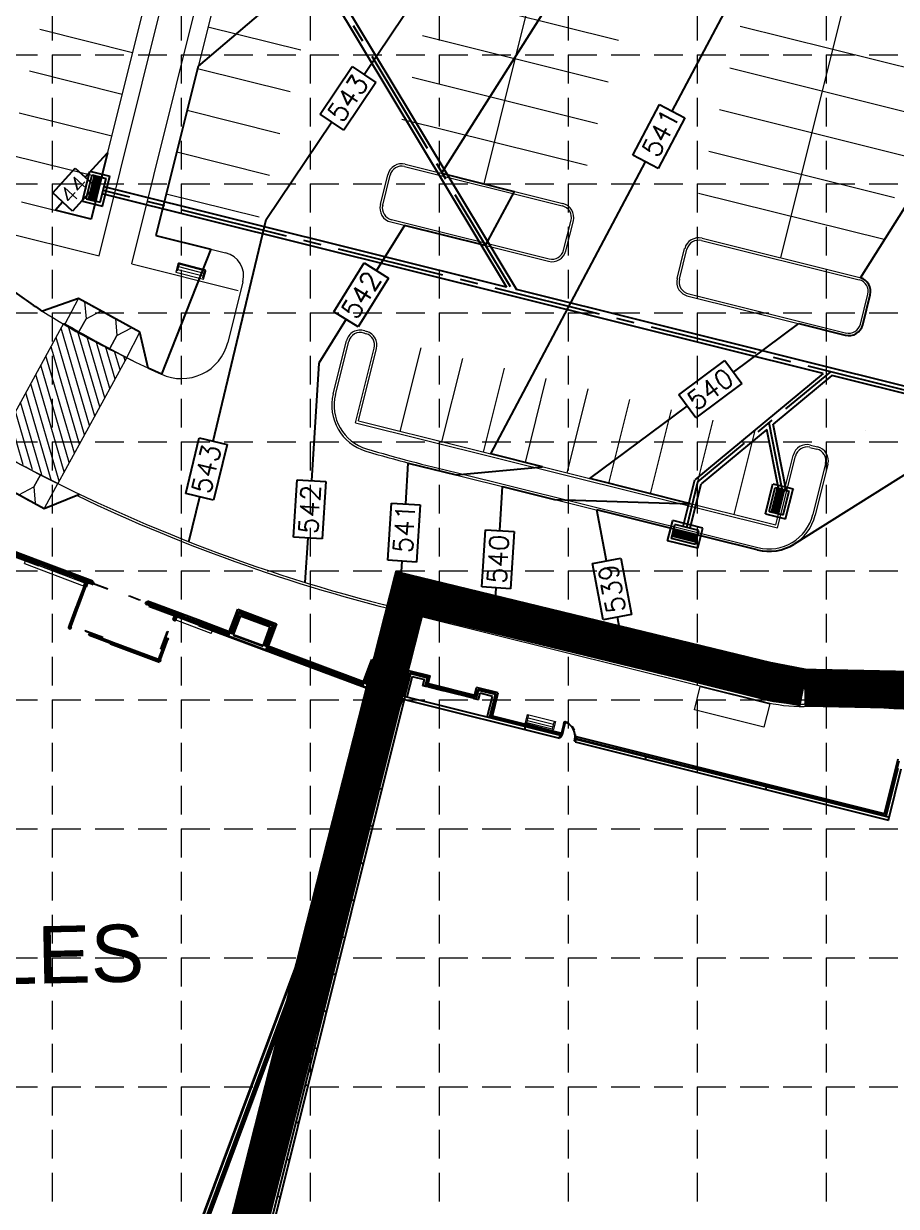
# Model space of a CAD drawing. Header units: feet. Extents: x 2597001 to 2598732, y 7017887 to 7019952.
# Drawn here: x 2597509.4 to 2597692, y 7018565.6 to 7018813.1 of the extents above; entities that cross this region are included whole.
import ezdxf
from ezdxf.enums import TextEntityAlignment as Align

# ---------------------------------------------------------------- set-up
doc = ezdxf.new("R2010")
doc.units = ezdxf.units.FT
doc.header["$LTSCALE"] = 30
doc.header["$MEASUREMENT"] = 0
for name, pattern in [('18358A-BASE-GRAD$0$CENTER2', [1.125, 0.75, -0.125, 0.125, -0.125]), ('18358A-BASE-SITE$0$DOT', [0.0624, 0.0312, -0.0312]), ('HIDDEN', [0.375, 0.25, -0.125])]:
    doc.linetypes.add(name, pattern=pattern)
for name, color, linetype in [('18358A-BASE-GRAD$0$D-INLET', 3, 'CONTINUOUS'), ('18358A-BASE-SITE$0$JCP-A-DOOR', 1, 'CONTINUOUS'), ('18358A-BASE-SITE$0$JCP-A-GLAZ', 1, 'CONTINUOUS'), ('18358A-BASE-SITE$0$JCP-A-ROOF-ENTR', 1, '18358A-BASE-SITE$0$DOT'), ('18358A-BASE-SITE$0$JCP-A-WALL-FAC1', 1, 'CONTINUOUS'), ('18358A-BASE-SITE$0$JCP-A-WALL-FAC3', 1, 'CONTINUOUS'), ('18358A-BASE-SITE$0$STAPLES_ARDT', 1, 'CONTINUOUS'), ('GRID', 254, 'HIDDEN'), ('LIMITS OF DISTURBANCE', 1, 'HIDDEN'), ('PC', 35, 'CONTINUOUS'), ('STORM', 5, 'CONTINUOUS')]:
    doc.layers.add(name, color=color, linetype=linetype)
for name, color, linetype, lineweight in [('18358A-BASE-SITE$0$18358A-BASE-SITE$0$A-Sidewalk', 1, 'CONTINUOUS', 20), ('18358A-BASE-SITE$0$A-Sidewalk', 241, 'CONTINUOUS', 20), ('18358A-BASE-SITE$0$BENCH', 210, 'CONTINUOUS', 18), ('18358A-BASE-SITE$0$Curb', 1, 'CONTINUOUS', 9), ('18358A-BASE-SITE$0$PARK-STRIP', 5, 'CONTINUOUS', 0), ('18358A-BASE-SITE$0$STAPLES_A-DOOR', 1, 'CONTINUOUS', 20), ('18358A-BASE-SITE$0$STAPLES_A-DOOR-EXTERIOR', 1, 'CONTINUOUS', 20), ('18358A-BASE-SITE$0$STAPLES_A-GLAZ', 1, 'CONTINUOUS', 25), ('18358A-BASE-SITE$0$STAPLES_A-GLAZ-SILL', 1, 'CONTINUOUS', 5), ('18358A-BASE-SITE$0$STAPLES_A-WALL', 1, 'CONTINUOUS', 35), ('18358A-BASE-SITE$0$STAPLES_A-WALL-PRHT', 1, 'CONTINUOUS', 25), ('18358A-BASE-SITE$0$STAPLES_A-WALL-SHELL-EXT', 1, 'CONTINUOUS', 60), ('18358A-BASE-SITE$0$STAPLES_A-WALL-SHELL-INT', 1, 'CONTINUOUS', 35), ('BLD-LABEL', 1, 'CONTINUOUS', 5)]:
    doc.layers.add(name, color=color, linetype=linetype, lineweight=lineweight)
doc.styles.add('L100', font='simplex.shx', dxfattribs={"height": 2})
doc.styles.add('L3.5-M', font='simplex.shx', dxfattribs={"height": 3.5})
doc.styles.add('Schedule-Header', font='ARIAL.TTF')

msp = doc.modelspace()

# ---------------------------------------------------------------- hatches: boundary and pattern name
at = {"layer": '18358A-BASE-SITE$0$PARK-STRIP'}
h = msp.add_hatch(dxfattribs=at)
h.set_pattern_fill('ANSI31', scale=12.5, angle=-6.0517, style=0)
h.set_pattern_definition([(106.28, (2597521.0775, 7018725.1536), (-1.49985, -0.43802), [])])
edge = h.paths.add_edge_path()
edge.add_arc((2597677.28, 7019025.84), 348.22, 240.0461, 242.5143, ccw=False)
edge.add_line((2597503.41, 7018724.13), (2597517.83, 7018750.45))
edge.add_arc((2597677.28, 7019025.84), 318.22, 239.9297, 242.6307)
edge.add_line((2597530.99, 7018743.24), (2597516.57, 7018716.92))

# ---------------------------------------------------------------- linework, layer by layer
at = {"layer": '18358A-BASE-GRAD$0$D-INLET', "color": 5}
for p, q in [((2597521.69, 7018775.98), (2597523.26, 7018782.28)), ((2597521.69, 7018775.98), (2597523.26, 7018782.28)), ((2597523.26, 7018782.28), (2597527.46, 7018781.23)), ((2597523.26, 7018782.28), (2597527.46, 7018781.23)), ((2597522.5, 7018776.46), (2597523.75, 7018781.47)), ((2597522.5, 7018776.46), (2597523.75, 7018781.47)), ((2597522.98, 7018776.34), (2597524.23, 7018781.35)), ((2597522.98, 7018776.34), (2597524.23, 7018781.35)), ((2597523.66, 7018778.96), (2597524.25, 7018781.33)), ((2597523.66, 7018778.96), (2597524.25, 7018781.33)), ((2597523.71, 7018779.2), (2597525.13, 7018778.85)), ((2597523.71, 7018779.2), (2597525.13, 7018778.85)), ((2597523.75, 7018781.47), (2597526.66, 7018780.75)), ((2597523.75, 7018781.47), (2597526.66, 7018780.75)), ((2597523.77, 7018779.43), (2597525.19, 7018779.08)), ((2597523.77, 7018779.43), (2597525.19, 7018779.08)), ((2597523.83, 7018779.67), (2597525.25, 7018779.32)), ((2597523.83, 7018779.67), (2597525.25, 7018779.32)), ((2597523.89, 7018779.91), (2597525.31, 7018779.56)), ((2597523.89, 7018779.91), (2597525.31, 7018779.56)), ((2597523.95, 7018780.14), (2597525.37, 7018779.79)), ((2597523.95, 7018780.14), (2597525.37, 7018779.79)), ((2597524.01, 7018780.38), (2597525.42, 7018780.03)), ((2597524.01, 7018780.38), (2597525.42, 7018780.03)), ((2597524.07, 7018780.62), (2597525.48, 7018780.27)), ((2597524.07, 7018780.62), (2597525.48, 7018780.27)), ((2597524.13, 7018780.86), (2597525.54, 7018780.5)), ((2597524.13, 7018780.86), (2597525.54, 7018780.5)), ((2597524.19, 7018781.09), (2597525.6, 7018780.74)), ((2597524.19, 7018781.09), (2597525.6, 7018780.74)), ((2597524.25, 7018781.33), (2597525.66, 7018780.98)), ((2597524.25, 7018781.33), (2597525.66, 7018780.98)), ((2597524.44, 7018775.98), (2597525.69, 7018780.99)), ((2597524.44, 7018775.98), (2597525.69, 7018780.99)), ((2597525.07, 7018778.61), (2597525.66, 7018780.98)), ((2597525.07, 7018778.61), (2597525.66, 7018780.98)), ((2597525.41, 7018775.74), (2597526.66, 7018780.75)), ((2597525.41, 7018775.74), (2597526.66, 7018780.75)), ((2597525.89, 7018774.93), (2597527.46, 7018781.23)), ((2597525.89, 7018774.93), (2597527.46, 7018781.23)), ((2597523.01, 7018776.36), (2597523.6, 7018778.72)), ((2597523.01, 7018776.36), (2597523.6, 7018778.72)), ((2597523.06, 7018776.59), (2597524.48, 7018776.24)), ((2597523.06, 7018776.59), (2597524.48, 7018776.24)), ((2597523.12, 7018776.83), (2597524.54, 7018776.47)), ((2597523.12, 7018776.83), (2597524.54, 7018776.47)), ((2597523.18, 7018777.06), (2597524.6, 7018776.71)), ((2597523.18, 7018777.06), (2597524.6, 7018776.71)), ((2597523.24, 7018777.3), (2597524.66, 7018776.95)), ((2597523.24, 7018777.3), (2597524.66, 7018776.95)), ((2597523.3, 7018777.54), (2597524.72, 7018777.18)), ((2597523.3, 7018777.54), (2597524.72, 7018777.18)), ((2597523.36, 7018777.77), (2597524.77, 7018777.42)), ((2597523.36, 7018777.77), (2597524.77, 7018777.42)), ((2597523.42, 7018778.01), (2597524.83, 7018777.66)), ((2597523.42, 7018778.01), (2597524.83, 7018777.66)), ((2597523.48, 7018778.25), (2597524.89, 7018777.89)), ((2597523.48, 7018778.25), (2597524.89, 7018777.89)), ((2597523.54, 7018778.48), (2597524.95, 7018778.13)), ((2597523.54, 7018778.48), (2597524.95, 7018778.13)), ((2597523.58, 7018778.75), (2597525.04, 7018778.38)), ((2597523.58, 7018778.75), (2597525.04, 7018778.38)), ((2597523.6, 7018778.72), (2597525.01, 7018778.37)), ((2597523.6, 7018778.72), (2597525.01, 7018778.37)), ((2597523.63, 7018778.95), (2597525.09, 7018778.59)), ((2597523.63, 7018778.95), (2597525.09, 7018778.59)), ((2597523.66, 7018778.96), (2597525.07, 7018778.61)), ((2597523.66, 7018778.96), (2597525.07, 7018778.61)), ((2597524.42, 7018776), (2597525.01, 7018778.37)), ((2597524.42, 7018776), (2597525.01, 7018778.37)), ((2597521.69, 7018775.98), (2597525.89, 7018774.93)), ((2597521.69, 7018775.98), (2597525.89, 7018774.93)), ((2597522.5, 7018776.46), (2597525.41, 7018775.74)), ((2597522.5, 7018776.46), (2597525.41, 7018775.74)), ((2597523.01, 7018776.36), (2597524.42, 7018776)), ((2597523.01, 7018776.36), (2597524.42, 7018776)), ((2597664.6, 7018710.54), (2597666.17, 7018716.85)), ((2597664.6, 7018710.54), (2597666.17, 7018716.85)), ((2597665.41, 7018711.03), (2597666.66, 7018716.04)), ((2597665.41, 7018711.03), (2597666.66, 7018716.04)), ((2597665.89, 7018710.9), (2597667.14, 7018715.92)), ((2597665.89, 7018710.9), (2597667.14, 7018715.92)), ((2597666.17, 7018716.85), (2597670.38, 7018715.8)), ((2597666.17, 7018716.85), (2597670.38, 7018715.8)), ((2597666.57, 7018713.53), (2597667.16, 7018715.89)), ((2597666.57, 7018713.53), (2597667.16, 7018715.89)), ((2597666.66, 7018716.04), (2597669.57, 7018715.31)), ((2597666.66, 7018716.04), (2597669.57, 7018715.31)), ((2597666.86, 7018714.71), (2597668.28, 7018714.36)), ((2597666.86, 7018714.71), (2597668.28, 7018714.36)), ((2597666.92, 7018714.95), (2597668.34, 7018714.59)), ((2597666.92, 7018714.95), (2597668.34, 7018714.59)), ((2597666.98, 7018715.18), (2597668.4, 7018714.83)), ((2597666.98, 7018715.18), (2597668.4, 7018714.83)), ((2597667.04, 7018715.42), (2597668.46, 7018715.07)), ((2597667.04, 7018715.42), (2597668.46, 7018715.07)), ((2597667.1, 7018715.66), (2597668.52, 7018715.3)), ((2597667.1, 7018715.66), (2597668.52, 7018715.3)), ((2597667.16, 7018715.89), (2597668.57, 7018715.54)), ((2597667.16, 7018715.89), (2597668.57, 7018715.54)), ((2597667.35, 7018710.54), (2597668.6, 7018715.55)), ((2597667.35, 7018710.54), (2597668.6, 7018715.55)), ((2597667.98, 7018713.17), (2597668.57, 7018715.54)), ((2597667.98, 7018713.17), (2597668.57, 7018715.54)), ((2597668.32, 7018710.3), (2597669.57, 7018715.31)), ((2597668.32, 7018710.3), (2597669.57, 7018715.31)), ((2597668.81, 7018709.49), (2597670.38, 7018715.8)), ((2597668.81, 7018709.49), (2597670.38, 7018715.8)), ((2597665.92, 7018710.92), (2597666.51, 7018713.28)), ((2597665.92, 7018710.92), (2597666.51, 7018713.28)), ((2597666.27, 7018712.34), (2597667.69, 7018711.98)), ((2597666.27, 7018712.34), (2597667.69, 7018711.98)), ((2597666.33, 7018712.57), (2597667.75, 7018712.22)), ((2597666.33, 7018712.57), (2597667.75, 7018712.22)), ((2597666.39, 7018712.81), (2597667.81, 7018712.46)), ((2597666.39, 7018712.81), (2597667.81, 7018712.46)), ((2597666.45, 7018713.05), (2597667.86, 7018712.69)), ((2597666.45, 7018713.05), (2597667.86, 7018712.69)), ((2597666.49, 7018713.31), (2597667.95, 7018712.95)), ((2597666.49, 7018713.31), (2597667.95, 7018712.95)), ((2597666.51, 7018713.28), (2597667.92, 7018712.93)), ((2597666.51, 7018713.28), (2597667.92, 7018712.93)), ((2597666.54, 7018713.51), (2597668, 7018713.15)), ((2597666.54, 7018713.51), (2597668, 7018713.15)), ((2597666.57, 7018713.53), (2597667.98, 7018713.17)), ((2597666.57, 7018713.53), (2597667.98, 7018713.17)), ((2597666.63, 7018713.76), (2597668.04, 7018713.41)), ((2597666.63, 7018713.76), (2597668.04, 7018713.41)), ((2597666.69, 7018714), (2597668.1, 7018713.65)), ((2597666.69, 7018714), (2597668.1, 7018713.65)), ((2597666.75, 7018714.23), (2597668.16, 7018713.88)), ((2597666.75, 7018714.23), (2597668.16, 7018713.88)), ((2597666.8, 7018714.47), (2597668.22, 7018714.12)), ((2597666.8, 7018714.47), (2597668.22, 7018714.12)), ((2597667.33, 7018710.57), (2597667.92, 7018712.93)), ((2597667.33, 7018710.57), (2597667.92, 7018712.93)), ((2597664.6, 7018710.54), (2597668.81, 7018709.49)), ((2597664.6, 7018710.54), (2597668.81, 7018709.49)), ((2597665.41, 7018711.03), (2597668.32, 7018710.3)), ((2597665.41, 7018711.03), (2597668.32, 7018710.3)), ((2597665.92, 7018710.92), (2597667.33, 7018710.57)), ((2597665.92, 7018710.92), (2597667.33, 7018710.57)), ((2597665.98, 7018711.15), (2597667.39, 7018710.8)), ((2597665.98, 7018711.15), (2597667.39, 7018710.8)), ((2597666.04, 7018711.39), (2597667.45, 7018711.04)), ((2597666.04, 7018711.39), (2597667.45, 7018711.04)), ((2597666.1, 7018711.63), (2597667.51, 7018711.27)), ((2597666.1, 7018711.63), (2597667.51, 7018711.27)), ((2597666.15, 7018711.86), (2597667.57, 7018711.51)), ((2597666.15, 7018711.86), (2597667.57, 7018711.51)), ((2597666.21, 7018712.1), (2597667.63, 7018711.75)), ((2597666.21, 7018712.1), (2597667.63, 7018711.75)), ((2597644.13, 7018704.91), (2597645.19, 7018709.11)), ((2597644.13, 7018704.91), (2597645.19, 7018709.11)), ((2597644.94, 7018705.39), (2597645.67, 7018708.3)), ((2597644.94, 7018705.39), (2597645.67, 7018708.3)), ((2597645.09, 7018705.9), (2597645.44, 7018707.31)), ((2597645.09, 7018705.9), (2597645.44, 7018707.31)), ((2597651.49, 7018707.53), (2597645.19, 7018709.11)), ((2597651.49, 7018707.53), (2597645.19, 7018709.11)), ((2597650.44, 7018706.08), (2597645.43, 7018707.33)), ((2597650.44, 7018706.08), (2597645.43, 7018707.33)), ((2597647.81, 7018706.72), (2597645.44, 7018707.31)), ((2597647.81, 7018706.72), (2597645.44, 7018707.31)), ((2597650.68, 7018707.05), (2597645.67, 7018708.3)), ((2597650.68, 7018707.05), (2597645.67, 7018708.3)), ((2597650.44, 7018703.33), (2597651.49, 7018707.53)), ((2597650.44, 7018703.33), (2597651.49, 7018707.53)), ((2597650.44, 7018703.33), (2597644.13, 7018704.91)), ((2597650.44, 7018703.33), (2597644.13, 7018704.91)), ((2597649.95, 7018704.14), (2597644.94, 7018705.39)), ((2597649.95, 7018704.14), (2597644.94, 7018705.39)), ((2597650.07, 7018704.62), (2597645.06, 7018705.88)), ((2597650.07, 7018704.62), (2597645.06, 7018705.88)), ((2597647.45, 7018705.3), (2597645.09, 7018705.9)), ((2597647.45, 7018705.3), (2597645.09, 7018705.9)), ((2597645.32, 7018705.84), (2597645.68, 7018707.25)), ((2597645.32, 7018705.84), (2597645.68, 7018707.25)), ((2597645.56, 7018705.78), (2597645.92, 7018707.19)), ((2597645.56, 7018705.78), (2597645.92, 7018707.19)), ((2597645.8, 7018705.72), (2597646.15, 7018707.13)), ((2597645.8, 7018705.72), (2597646.15, 7018707.13)), ((2597646.03, 7018705.66), (2597646.39, 7018707.07)), ((2597646.03, 7018705.66), (2597646.39, 7018707.07)), ((2597646.27, 7018705.6), (2597646.63, 7018707.01)), ((2597646.27, 7018705.6), (2597646.63, 7018707.01)), ((2597646.51, 7018705.54), (2597646.86, 7018706.95)), ((2597646.51, 7018705.54), (2597646.86, 7018706.95)), ((2597646.74, 7018705.48), (2597647.1, 7018706.89)), ((2597646.74, 7018705.48), (2597647.1, 7018706.89)), ((2597646.98, 7018705.42), (2597647.34, 7018706.83)), ((2597646.98, 7018705.42), (2597647.34, 7018706.83)), ((2597647.22, 7018705.36), (2597647.57, 7018706.78)), ((2597647.22, 7018705.36), (2597647.57, 7018706.78)), ((2597647.45, 7018705.3), (2597647.81, 7018706.72)), ((2597647.45, 7018705.3), (2597647.81, 7018706.72)), ((2597647.47, 7018705.28), (2597647.83, 7018706.73)), ((2597647.47, 7018705.28), (2597647.83, 7018706.73)), ((2597647.67, 7018705.23), (2597648.03, 7018706.68)), ((2597647.67, 7018705.23), (2597648.03, 7018706.68)), ((2597647.69, 7018705.24), (2597648.05, 7018706.66)), ((2597647.69, 7018705.24), (2597648.05, 7018706.66)), ((2597650.06, 7018704.65), (2597647.69, 7018705.24)), ((2597650.06, 7018704.65), (2597647.69, 7018705.24)), ((2597647.93, 7018705.18), (2597648.29, 7018706.6)), ((2597647.93, 7018705.18), (2597648.29, 7018706.6)), ((2597650.41, 7018706.06), (2597648.05, 7018706.66)), ((2597650.41, 7018706.06), (2597648.05, 7018706.66)), ((2597648.17, 7018705.12), (2597648.52, 7018706.54)), ((2597648.17, 7018705.12), (2597648.52, 7018706.54)), ((2597648.4, 7018705.06), (2597648.76, 7018706.48)), ((2597648.4, 7018705.06), (2597648.76, 7018706.48)), ((2597648.64, 7018705), (2597649, 7018706.42)), ((2597648.64, 7018705), (2597649, 7018706.42)), ((2597648.88, 7018704.94), (2597649.23, 7018706.36)), ((2597648.88, 7018704.94), (2597649.23, 7018706.36)), ((2597649.11, 7018704.89), (2597649.47, 7018706.3)), ((2597649.11, 7018704.89), (2597649.47, 7018706.3)), ((2597649.35, 7018704.83), (2597649.71, 7018706.24)), ((2597649.35, 7018704.83), (2597649.71, 7018706.24)), ((2597649.59, 7018704.77), (2597649.94, 7018706.18)), ((2597649.59, 7018704.77), (2597649.94, 7018706.18)), ((2597649.82, 7018704.71), (2597650.18, 7018706.12)), ((2597649.82, 7018704.71), (2597650.18, 7018706.12)), ((2597649.95, 7018704.14), (2597650.68, 7018707.05)), ((2597649.95, 7018704.14), (2597650.68, 7018707.05)), ((2597650.06, 7018704.65), (2597650.41, 7018706.06)), ((2597650.06, 7018704.65), (2597650.41, 7018706.06))]:
    msp.add_line(p, q, dxfattribs=at)
at = {"layer": '18358A-BASE-SITE$0$18358A-BASE-SITE$0$A-Sidewalk', "color": 7}
for p, q in [((2597525.2, 7018764.56), (2597555.08, 7018884.4)), ((2597532, 7018762.86), (2597562.3, 7018884.4)), ((2597502.88, 7018770.12), (2597525.2, 7018764.56)), ((2597532, 7018762.86), (2597554.3, 7018757.3))]:
    msp.add_line(p, q, dxfattribs=at)
at = {"layer": '18358A-BASE-SITE$0$A-Sidewalk', "color": 7}
for p, q in [((2597518.08, 7018750.31), (2597520.84, 7018755.64)), ((2597530.99, 7018743.24), (2597533.74, 7018748.57)), ((2597516.57, 7018716.92), (2597513.68, 7018711.66)), ((2597513.68, 7018711.66), (2597521.02, 7018714.65)), ((2597649.74, 7018669.52), (2597650.95, 7018674.38)), ((2597650.95, 7018674.38), (2597665.5, 7018670.75)), ((2597588.42, 7018671.59), (2597588.42, 7018671.59)), ((2597665.5, 7018670.75), (2597664.29, 7018665.89)), ((2597664.29, 7018665.89), (2597649.74, 7018669.52))]:
    msp.add_line(p, q, dxfattribs=at)
at = {"layer": '18358A-BASE-SITE$0$A-Sidewalk', "color": 7, "flags": 128}
msp.add_lwpolyline([(2597535.43, 7018741.05), (2597533.74, 7018748.57, -0.011786), (2597520.84, 7018755.64), (2597513.37, 7018752.93)], format="xyb", dxfattribs=at)
for points in [[(2597522.11, 7018754.97), (2597522.45, 7018751.38), (2597521.03, 7018748.74), (2597522.45, 7018751.38), (2597525.61, 7018753.06)], [(2597528.59, 7018751.41), (2597528.92, 7018747.89), (2597527.45, 7018745.16), (2597528.92, 7018747.89), (2597531.95, 7018749.5)], [(2597508.39, 7018714.54), (2597511.54, 7018716.16), (2597512.94, 7018718.68), (2597511.54, 7018716.16), (2597511.81, 7018712.74)]]:
    msp.add_lwpolyline(points, dxfattribs=at)
at = {"layer": '18358A-BASE-SITE$0$A-Sidewalk', "color": 7}
msp.add_arc((2597677.28, 7019025.84), 354.22, 240.067, 242.4934, dxfattribs=at)
at = {"layer": '18358A-BASE-SITE$0$BENCH', "color": 7}
for p, q in [((2597541.93, 7018762.77), (2597541.55, 7018761.32)), ((2597541.8, 7018762.27), (2597547.12, 7018760.9)), ((2597547.25, 7018761.4), (2597541.93, 7018762.77)), ((2597541.55, 7018761.32), (2597541.31, 7018761.38)), ((2597541.65, 7018761.7), (2597546.98, 7018760.33)), ((2597546.88, 7018759.94), (2597547.25, 7018761.4)), ((2597546.88, 7018759.94), (2597547.12, 7018759.88)), ((2597614.65, 7018666.79), (2597615.02, 7018668.25)), ((2597615.02, 7018668.25), (2597614.77, 7018668.31)), ((2597614.92, 7018667.87), (2597620.26, 7018666.53)), ((2597619.99, 7018665.46), (2597614.65, 7018666.79)), ((2597614.78, 7018667.29), (2597620.11, 7018665.96)), ((2597620.35, 7018666.92), (2597619.99, 7018665.46)), ((2597620.35, 7018666.92), (2597620.59, 7018666.86))]:
    msp.add_line(p, q, dxfattribs=at)
msp.add_lwpolyline([(2597541.25, 7018761.14), (2597547.06, 7018759.64), (2597547.5, 7018761.33, 0.414214), (2597547.32, 7018761.64), (2597541.99, 7018763.01, 0.414214), (2597541.69, 7018762.83)], format="xyb", close=True, dxfattribs=at)
at = {"layer": '18358A-BASE-SITE$0$BENCH', "color": 7, "elevation": 0}
msp.add_lwpolyline([(2597614.83, 7018668.55), (2597620.66, 7018667.1), (2597620.23, 7018665.4, -0.414214), (2597619.93, 7018665.22), (2597614.59, 7018666.55, -0.414214), (2597614.41, 7018666.85)], format="xyb", close=True, dxfattribs=at)
at = {"layer": '18358A-BASE-SITE$0$Curb', "color": 7}
for p, q in [((2597523.49, 7018772.2), (2597551.47, 7018884.4)), ((2597565.9, 7018884.4), (2597537.08, 7018768.81)), ((2597589.11, 7018783.22), (2597622.1, 7018775)), ((2597589.23, 7018783.71), (2597622.22, 7018775.48)), ((2597584.03, 7018775.26), (2597585.6, 7018781.52)), ((2597584.52, 7018775.14), (2597586.08, 7018781.4)), ((2597508.94, 7018775.83), (2597523.49, 7018772.2)), ((2597586.34, 7018772.11), (2597619.33, 7018763.88)), ((2597622.36, 7018765.7), (2597623.92, 7018771.97)), ((2597622.85, 7018765.58), (2597624.41, 7018771.85)), ((2597586.22, 7018771.62), (2597619.21, 7018763.4)), ((2597537.08, 7018768.81), (2597551.63, 7018765.18)), ((2597651.21, 7018767.74), (2597684.2, 7018759.52)), ((2597651.33, 7018768.23), (2597684.32, 7018760)), ((2597646.13, 7018759.78), (2597647.69, 7018766.04)), ((2597646.62, 7018759.65), (2597648.18, 7018765.92)), ((2597555.27, 7018759.12), (2597552.1, 7018746.41)), ((2597648.42, 7018756.12), (2597681.31, 7018747.92)), ((2597648.54, 7018756.6), (2597681.53, 7018748.38)), ((2597684.46, 7018750.22), (2597686.02, 7018756.48)), ((2597684.94, 7018750.1), (2597686.51, 7018756.36)), ((2597513.37, 7018752.93), (2597513.96, 7018753.14)), ((2597516.63, 7018750.88), (2597532.1, 7018742.64)), ((2597574.16, 7018735.66), (2597576.92, 7018746.73)), ((2597574.64, 7018735.54), (2597577.4, 7018746.61)), ((2597578.83, 7018729.61), (2597582.73, 7018745.24)), ((2597579.44, 7018729.97), (2597583.22, 7018745.12)), ((2597535.29, 7018741.67), (2597535.43, 7018741.05)), ((2597578.83, 7018729.61), (2597667.13, 7018707.59)), ((2597579.44, 7018729.97), (2597666.76, 7018708.2)), ((2597674.03, 7018724.94), (2597675.49, 7018724.57)), ((2597666.76, 7018708.2), (2597670.39, 7018722.75)), ((2597667.13, 7018707.59), (2597670.88, 7018722.63)), ((2597673.91, 7018724.45), (2597675.37, 7018724.09)), ((2597677.19, 7018721.06), (2597674.53, 7018710.38)), ((2597677.67, 7018720.94), (2597675.01, 7018710.26)), ((2597599.5, 7018718.78), (2597662.89, 7018702.98)), ((2597599.62, 7018719.26), (2597663.01, 7018703.46)), ((2597592.61, 7018689.07), (2597664.09, 7018671.25)), ((2597592.73, 7018689.55), (2597664.21, 7018671.73))]:
    msp.add_line(p, q, dxfattribs=at)
for centre, radius, start, end in [((2597588.51, 7018780.8), 3, 76, 166), ((2597588.51, 7018780.8), 2.5, 76, 166), ((2597586.94, 7018774.53), 3, 166, 256), ((2597586.94, 7018774.53), 2.5, 166, 256), ((2597621.5, 7018772.57), 2.5, 346, 76), ((2597621.5, 7018772.57), 3, 346, 76), ((2597650.61, 7018765.31), 3, 76, 166), ((2597650.61, 7018765.31), 2.5, 76, 166), ((2597550.42, 7018760.33), 5, 346, 76), ((2597619.93, 7018766.31), 3, 256, 346), ((2597619.93, 7018766.31), 2.5, 256, 346), ((2597649.04, 7018759.05), 3, 166, 258.3603), ((2597649.04, 7018759.05), 2.5, 166, 258.3603), ((2597683.6, 7018757.09), 2.5, 346, 76), ((2597683.6, 7018757.09), 3, 346, 76), ((2597584.13, 7018861.99), 130, 232.8809, 242.3984), ((2597682.03, 7018750.83), 3, 256, 346), ((2597682.03, 7018750.83), 2.5, 256, 346), ((2597584.13, 7018861.99), 160, 226, 242.3984), ((2597579.83, 7018746), 3, 72.0677, 166), ((2597579.83, 7018746), 2.5, 72.0677, 166), ((2597671.34, 7019028.79), 294.72, 252.0677, 252.1643), ((2597671.34, 7019028.79), 294.22, 252.0677, 252.1643), ((2597580.31, 7018745.85), 2.5, 346, 72.1643), ((2597580.31, 7018745.85), 3, 346, 72.1643), ((2597671.34, 7019028.79), 318.22, 242.3984, 245.2707), ((2597542.4, 7018748.83), 10, 245.2707, 346), ((2597583.86, 7018733.24), 10, 166, 253.5115), ((2597583.86, 7018733.24), 9.5, 166, 253.5115), ((2597673.3, 7018722.03, 0), 3, 76, 166), ((2597671.34, 7019028.79), 318.22, 253.5115, 256.9528), ((2597671.34, 7019028.79), 317.72, 253.5115, 256.9528), ((2597673.3, 7018722.03, 0), 2.5, 76, 166), ((2597674.76, 7018721.66, 0), 2.5, 346, 76), ((2597674.76, 7018721.66, 0), 3, 346, 76), ((2597671.34, 7019028.79), 348.22, 242.3984, 256.9528), ((2597671.34, 7019028.79), 348.72, 244.3582, 256.9528), ((2597665.31, 7018712.68, 0), 10, 256.0032, 346), ((2597665.31, 7018712.68, 0), 9.5, 256.0032, 346), ((2597672.68, 7018705.69), 35.5, 256, 270.0798), ((2597672.68, 7018705.69), 35, 256, 270.0798), ((2597673.23, 7018309.03), 361.66, 61.9202, 90.0798), ((2597673.23, 7018309.03), 361.16, 84.8005, 90.0798)]:
    msp.add_arc(centre, radius, start, end, dxfattribs=at)
at = {"layer": '18358A-BASE-SITE$0$JCP-A-DOOR', "color": 7, "flags": 128}
for points in [[(2597621.68, 7018664.13), (2597621.6, 7018663.8), (2597621.76, 7018663.76), (2597622.56, 7018666.99), (2597622.7, 7018666.96), (2597621.98, 7018664.05), (2597621.68, 7018664.13), (2597621.6, 7018663.8)], [(2597624.91, 7018663.32), (2597624.83, 7018663), (2597624.67, 7018663.04), (2597624.75, 7018663.36), (2597624.91, 7018663.32)], [(2597624.91, 7018663.32), (2597624.83, 7018663), (2597624.67, 7018663.04), (2597624.75, 7018663.36), (2597624.91, 7018663.32)]]:
    msp.add_lwpolyline(points, dxfattribs=at)
at = {"layer": '18358A-BASE-SITE$0$JCP-A-DOOR', "color": 7}
msp.add_arc((2597621.53, 7018663.9), 3.26, 350.4652, 71.5353, dxfattribs=at)
at = {"layer": '18358A-BASE-SITE$0$JCP-A-GLAZ', "color": 7}
for p, q in [((2597594.03, 7018674.72), (2597593.94, 7018674.36)), ((2597594.08, 7018674.32), (2597593.94, 7018674.36)), ((2597594.17, 7018674.68), (2597594.03, 7018674.72)), ((2597594.17, 7018674.68), (2597594.08, 7018674.32)), ((2597594.08, 7018674.32), (2597597.11, 7018673.57)), ((2597594.13, 7018674.5), (2597597.16, 7018673.75)), ((2597594.17, 7018674.68), (2597597.2, 7018673.93)), ((2597597.2, 7018673.93), (2597597.11, 7018673.57)), ((2597597.11, 7018673.57), (2597597.25, 7018673.53)), ((2597597.2, 7018673.93), (2597597.34, 7018673.89)), ((2597597.34, 7018673.89), (2597597.25, 7018673.53)), ((2597597.25, 7018673.53), (2597600.28, 7018672.77)), ((2597597.3, 7018673.71), (2597600.33, 7018672.96)), ((2597597.34, 7018673.89), (2597600.37, 7018673.14)), ((2597600.37, 7018673.14), (2597600.28, 7018672.77)), ((2597600.42, 7018672.74), (2597600.28, 7018672.77)), ((2597600.51, 7018673.1), (2597600.37, 7018673.14)), ((2597600.51, 7018673.1), (2597600.42, 7018672.74)), ((2597603.45, 7018671.98), (2597600.42, 7018672.74)), ((2597603.5, 7018672.17), (2597600.47, 7018672.92)), ((2597603.54, 7018672.35), (2597600.51, 7018673.1)), ((2597603.54, 7018672.35), (2597603.45, 7018671.98)), ((2597603.45, 7018671.98), (2597603.59, 7018671.95)), ((2597603.54, 7018672.35), (2597603.68, 7018672.31)), ((2597603.59, 7018671.95), (2597603.68, 7018672.31))]:
    msp.add_line(p, q, dxfattribs=at)
at = {"layer": '18358A-BASE-SITE$0$JCP-A-ROOF-ENTR', "color": 7}
for p, q in [((2597621.71, 7018664.16), (2597621.62, 7018663.8)), ((2597621.62, 7018663.8), (2597621.76, 7018663.76)), ((2597621.71, 7018664.16), (2597621.85, 7018664.13)), ((2597621.85, 7018664.13), (2597621.76, 7018663.76)), ((2597624.76, 7018663.4), (2597624.67, 7018663.04)), ((2597624.67, 7018663.04), (2597624.81, 7018663)), ((2597624.76, 7018663.4), (2597624.9, 7018663.37)), ((2597624.9, 7018663.37), (2597624.81, 7018663))]:
    msp.add_line(p, q, dxfattribs=at)
at = {"layer": '18358A-BASE-SITE$0$JCP-A-ROOF-ENTR', "color": 7, "flags": 128}
msp.add_lwpolyline([(2597622.72, 7018667), (2597621.99, 7018664.09), (2597621.85, 7018664.13), (2597622.57, 7018667.03), (2597622.72, 7018667)], dxfattribs=at)
at = {"layer": '18358A-BASE-SITE$0$JCP-A-ROOF-ENTR', "color": 7}
msp.add_arc((2597621.86, 7018664.13), 2.99, 345.8865, 76.114, dxfattribs=at)
at = {"layer": '18358A-BASE-SITE$0$JCP-A-WALL-FAC1', "color": 7}
for p, q in [((2597590.17, 7018677.36), (2597588.92, 7018672.35)), ((2597590.32, 7018677.12), (2597589.11, 7018672.3)), ((2597590.68, 7018676.52), (2597589.6, 7018672.18)), ((2597590.17, 7018677.36), (2597594.11, 7018676.38)), ((2597590.32, 7018677.12), (2597593.87, 7018676.24)), ((2597590.68, 7018676.52), (2597593.27, 7018675.87)), ((2597592.94, 7018674.55), (2597593.27, 7018675.87)), ((2597593.42, 7018674.43), (2597593.87, 7018676.24)), ((2597593.7, 7018674.72), (2597594.11, 7018676.38)), ((2597593.91, 7018674.31), (2597592.94, 7018674.55)), ((2597593.7, 7018674.72), (2597593.99, 7018674.64)), ((2597593.99, 7018674.64), (2597593.91, 7018674.31)), ((2597603.98, 7018672.15), (2597604.39, 7018673.82)), ((2597604.09, 7018671.77), (2597604.54, 7018673.58)), ((2597608.33, 7018672.84), (2597604.39, 7018673.82)), ((2597608.09, 7018672.69), (2597604.54, 7018673.58)), ((2597604.57, 7018671.65), (2597604.9, 7018672.97)), ((2597607.48, 7018672.33), (2597604.9, 7018672.97)), ((2597606.89, 7018667.87), (2597608.09, 7018672.69)), ((2597607.12, 7018667.99), (2597608.33, 7018672.84)), ((2597603.68, 7018672.23), (2597603.6, 7018671.89)), ((2597603.6, 7018671.89), (2597604.57, 7018671.65)), ((2597603.98, 7018672.15), (2597603.68, 7018672.23)), ((2597606.4, 7018667.99), (2597607.48, 7018672.33)), ((2597607.12, 7018667.99), (2597621.71, 7018664.35)), ((2597624.98, 7018663.53), (2597689.74, 7018647.39)), ((2597689.74, 7018647.39), (2597692.6, 7018658.86))]:
    msp.add_line(p, q, dxfattribs=at)
at = {"layer": '18358A-BASE-SITE$0$JCP-A-WALL-FAC3', "color": 7}
for p, q in [((2597589.95, 7018677.73), (2597588.63, 7018672.42)), ((2597589.95, 7018677.73), (2597594.48, 7018676.6)), ((2597593.99, 7018674.64), (2597594.48, 7018676.6)), ((2597594.08, 7018674.99), (2597603.77, 7018672.57)), ((2597603.68, 7018672.23), (2597604.17, 7018674.19)), ((2597608.7, 7018673.06), (2597604.17, 7018674.19)), ((2597607.49, 7018668.21), (2597608.7, 7018673.06)), ((2597544.15, 7018494.01), (2597588.63, 7018672.42)), ((2597544.73, 7018493.87), (2597589.22, 7018672.27)), ((2597588.63, 7018672.42), (2597621.67, 7018664.18)), ((2597589.07, 7018671.69), (2597621.52, 7018663.59)), ((2597621.78, 7018664.65), (2597607.49, 7018668.21)), ((2597614.27, 7018665.4), (2597614.42, 7018665.99)), ((2597621.52, 7018663.59), (2597621.78, 7018664.65)), ((2597624.79, 7018662.78), (2597625.06, 7018663.83)), ((2597624.79, 7018662.78), (2597690.31, 7018646.45)), ((2597624.94, 7018663.37), (2597690.45, 7018647.03)), ((2597689.52, 7018647.76), (2597625.06, 7018663.83)), ((2597639.48, 7018659.12), (2597639.62, 7018659.71)), ((2597689.52, 7018647.76), (2597692.38, 7018659.23)), ((2597689.87, 7018647.18), (2597692.4, 7018657.33)), ((2597690.31, 7018646.45), (2597692.99, 7018657.19)), ((2597583.8, 7018653.03), (2597584.38, 7018652.89)), ((2597664.68, 7018652.83), (2597664.83, 7018653.42)), ((2597581.86, 7018645.28), (2597582.45, 7018645.13)), ((2597579.93, 7018637.52), (2597580.51, 7018637.38)), ((2597577.99, 7018629.77), (2597578.58, 7018629.62)), ((2597576.06, 7018622.01), (2597576.65, 7018621.87)), ((2597574.13, 7018614.26), (2597574.71, 7018614.11)), ((2597572.19, 7018606.5), (2597572.78, 7018606.36)), ((2597570.26, 7018598.75), (2597570.85, 7018598.6)), ((2597568.33, 7018590.99), (2597568.91, 7018590.85)), ((2597566.39, 7018583.24), (2597566.98, 7018583.09)), ((2597564.46, 7018575.48), (2597565.04, 7018575.34)), ((2597562.53, 7018567.73), (2597563.11, 7018567.58))]:
    msp.add_line(p, q, dxfattribs=at)
at = {"layer": '18358A-BASE-SITE$0$PARK-STRIP', "color": 7}
for p, q in [((2597605.73, 7018779.6), (2597631.86, 7018884.4)), ((2597667.83, 7018764.11), (2597697.82, 7018884.4)), ((2597595.03, 7018819.37), (2597633.84, 7018809.69)), ((2597512.8, 7018811.97), (2597532.2, 7018807.13)), ((2597547.96, 7018812.47), (2597567.37, 7018807.64)), ((2597659.31, 7018812.61), (2597698.12, 7018802.94)), ((2597592.85, 7018810.63), (2597631.67, 7018800.96)), ((2597657.13, 7018803.88), (2597695.94, 7018794.21)), ((2597510.62, 7018803.23), (2597530.03, 7018798.4)), ((2597545.79, 7018803.74), (2597565.19, 7018798.9)), ((2597590.67, 7018801.9), (2597629.49, 7018792.22)), ((2597508.44, 7018794.5), (2597527.85, 7018789.66)), ((2597543.61, 7018795.01), (2597563.01, 7018790.17)), ((2597654.95, 7018795.15), (2597693.76, 7018785.47)), ((2597588.5, 7018793.17), (2597627.31, 7018783.49)), ((2597506.26, 7018785.77), (2597525.67, 7018780.93)), ((2597541.43, 7018786.28), (2597560.84, 7018781.44)), ((2597652.77, 7018786.42), (2597691.59, 7018776.74)), ((2597539.25, 7018777.54), (2597558.66, 7018772.71)), ((2597650.6, 7018777.68), (2597689.41, 7018768.01)), ((2597588.17, 7018727.79), (2597592.54, 7018745.31)), ((2597596.9, 7018725.61), (2597601.25, 7018743.04)), ((2597605.64, 7018723.44), (2597610.02, 7018741.02)), ((2597614.37, 7018721.26), (2597618.75, 7018738.85)), ((2597623.1, 7018719.08), (2597627.49, 7018736.67)), ((2597631.83, 7018716.91), (2597636.22, 7018734.49)), ((2597640.57, 7018714.73), (2597644.95, 7018732.32)), ((2597649.3, 7018712.55), (2597653.68, 7018730.14)), ((2597658.03, 7018710.37), (2597662.42, 7018727.96))]:
    msp.add_line(p, q, dxfattribs=at)
at = {"layer": '18358A-BASE-SITE$0$PARK-STRIP', "color": 7, "flags": 128}
msp.add_lwpolyline([(2597516.54, 7018716.87, -0.01698), (2597503.29, 7018723.91), (2597517.83, 7018750.45, 0.011786), (2597530.99, 7018743.24)], format="xyb", close=True, dxfattribs=at)
at = {"layer": '18358A-BASE-SITE$0$STAPLES_A-DOOR', "color": 7}
for points in [[(2597525.96, 7018684.55), (2597526.01, 7018684.71), (2597522.28, 7018686.11), (2597522.22, 7018685.95)], [(2597538.05, 7018682.25), (2597539.45, 7018685.99), (2597539.6, 7018685.93), (2597538.21, 7018682.19)]]:
    msp.add_lwpolyline(points, close=True, dxfattribs=at)
at = {"layer": '18358A-BASE-SITE$0$STAPLES_A-DOOR-EXTERIOR', "color": 7}
for p, q in [((2597531.38, 7018693.27), (2597531.44, 7018693.42)), ((2597533.72, 7018692.39), (2597531.38, 7018693.27)), ((2597531.44, 7018693.42), (2597533.78, 7018692.55)), ((2597533.78, 7018692.55), (2597533.72, 7018692.39))]:
    msp.add_line(p, q, dxfattribs=at)
at = {"layer": '18358A-BASE-SITE$0$STAPLES_A-GLAZ', "color": 7}
for p, q in [((2597516.27, 7018698.62), (2597512.83, 7018699.91)), ((2597516.34, 7018698.8), (2597512.89, 7018700.08)), ((2597516.4, 7018698.97), (2597512.96, 7018700.26)), ((2597520.04, 7018697.21), (2597516.41, 7018698.57)), ((2597520.11, 7018697.39), (2597516.47, 7018698.75)), ((2597520.17, 7018697.57), (2597516.54, 7018698.92)), ((2597520.31, 7018697.51), (2597523.79, 7018696.22)), ((2597520.18, 7018697.16), (2597523.66, 7018695.86)), ((2597520.24, 7018697.34), (2597523.72, 7018696.04)), ((2597520.55, 7018691.28), (2597522.03, 7018695.25)), ((2597522.19, 7018695.19), (2597520.7, 7018691.22)), ((2597520.86, 7018691.16), (2597522.34, 7018695.13)), ((2597519, 7018687.15), (2597520.49, 7018691.12)), ((2597520.64, 7018691.06), (2597519.16, 7018687.09)), ((2597519.32, 7018687.03), (2597520.8, 7018691.01)), ((2597538.7, 7018690.25), (2597535.18, 7018691.56)), ((2597538.77, 7018690.42), (2597535.25, 7018691.74)), ((2597538.83, 7018690.6), (2597535.31, 7018691.91)), ((2597538.84, 7018690.2), (2597542.47, 7018688.84)), ((2597538.9, 7018690.37), (2597542.54, 7018689.01)), ((2597538.97, 7018690.55), (2597542.6, 7018689.19)), ((2597542.61, 7018688.79), (2597546.05, 7018687.5)), ((2597542.67, 7018688.96), (2597546.11, 7018687.68)), ((2597542.74, 7018689.14), (2597546.18, 7018687.85)), ((2597527.4, 7018683.48), (2597523.19, 7018685.05)), ((2597527.46, 7018683.64), (2597523.25, 7018685.21)), ((2597527.51, 7018683.8), (2597523.31, 7018685.37)), ((2597537.7, 7018680.17), (2597539.33, 7018684.53)), ((2597537.85, 7018680.11), (2597539.42, 7018684.32)), ((2597538.01, 7018680.05), (2597539.64, 7018684.42))]:
    msp.add_line(p, q, dxfattribs=at)
for points in [[(2597512.82, 7018700.31), (2597512.96, 7018700.26), (2597512.83, 7018699.91), (2597512.69, 7018699.96)], [(2597516.4, 7018698.97), (2597516.54, 7018698.92), (2597516.41, 7018698.57), (2597516.27, 7018698.62)], [(2597520.17, 7018697.57), (2597520.31, 7018697.51), (2597520.18, 7018697.16), (2597520.04, 7018697.21)], [(2597522.34, 7018695.13), (2597522.4, 7018695.29), (2597522.09, 7018695.41), (2597522.03, 7018695.25)], [(2597523.81, 7018695.81), (2597523.94, 7018696.16), (2597523.79, 7018696.22), (2597523.66, 7018695.86)], [(2597523.97, 7018695.75), (2597524.1, 7018696.1), (2597523.94, 7018696.16), (2597523.81, 7018695.81)], [(2597520.8, 7018691.01), (2597520.86, 7018691.16), (2597520.55, 7018691.28), (2597520.49, 7018691.12)], [(2597535.31, 7018691.91), (2597535.16, 7018691.97), (2597535.03, 7018691.62), (2597535.18, 7018691.56)], [(2597538.97, 7018690.55), (2597538.83, 7018690.6), (2597538.7, 7018690.25), (2597538.84, 7018690.2)], [(2597542.74, 7018689.14), (2597542.6, 7018689.19), (2597542.47, 7018688.84), (2597542.61, 7018688.79)], [(2597546.32, 7018687.8), (2597546.18, 7018687.85), (2597546.05, 7018687.5), (2597546.19, 7018687.45)], [(2597519.26, 7018686.88), (2597519.32, 7018687.03), (2597519, 7018687.15), (2597518.95, 7018686.99)], [(2597519.41, 7018686.82), (2597519.26, 7018686.88), (2597519.14, 7018686.57), (2597519.3, 7018686.51)], [(2597523.04, 7018685.11), (2597523.15, 7018685.42), (2597523.31, 7018685.37), (2597523.19, 7018685.05)], [(2597527.67, 7018683.74), (2597527.51, 7018683.8), (2597527.4, 7018683.48), (2597527.55, 7018683.43)], [(2597539.27, 7018684.38), (2597539.33, 7018684.53), (2597539.64, 7018684.42), (2597539.58, 7018684.26)], [(2597537.64, 7018680.01), (2597537.7, 7018680.17), (2597538.01, 7018680.05), (2597537.95, 7018679.9)]]:
    msp.add_lwpolyline(points, close=True, dxfattribs=at)
at = {"layer": '18358A-BASE-SITE$0$STAPLES_A-GLAZ-SILL', "color": 7}
for p, q in [((2597509.55, 7018700.11), (2597509.79, 7018700.73)), ((2597509.55, 7018700.11), (2597522.09, 7018695.43)), ((2597512.59, 7018699.69), (2597522.33, 7018696.05)), ((2597541.01, 7018689.03), (2597535.57, 7018691.06)), ((2597548.66, 7018685.51), (2597541.1, 7018688.33)), ((2597546.08, 7018687.18), (2597541.33, 7018688.95)), ((2597548.66, 7018685.51), (2597548.89, 7018686.13))]:
    msp.add_line(p, q, dxfattribs=at)
at = {"layer": '18358A-BASE-SITE$0$STAPLES_A-WALL', "color": 7}
for p, q in [((2597527.67, 7018683.74), (2597527.55, 7018683.43)), ((2597527.55, 7018683.43), (2597537.84, 7018679.59)), ((2597527.67, 7018683.74), (2597537.95, 7018679.9)), ((2597537.95, 7018679.9), (2597537.84, 7018679.59))]:
    msp.add_line(p, q, dxfattribs=at)
for points in [[(2597522.09, 7018695.41), (2597522.43, 7018696.32), (2597522.74, 7018696.21), (2597522.4, 7018695.29)], [(2597540.78, 7018688.43), (2597541.12, 7018689.34), (2597541.43, 7018689.23), (2597541.09, 7018688.31)], [(2597519.14, 7018686.57), (2597519.26, 7018686.88), (2597518.95, 7018686.99), (2597518.83, 7018686.68)]]:
    msp.add_lwpolyline(points, close=True, dxfattribs=at)
at = {"layer": '18358A-BASE-SITE$0$STAPLES_A-WALL-PRHT', "color": 7}
for p, q in [((2597506.63, 7018702.98), (2597512.94, 7018700.62)), ((2597512.82, 7018700.31), (2597512.94, 7018700.62)), ((2597512.94, 7018700.62), (2597523.9, 7018696.53)), ((2597523.79, 7018696.22), (2597523.9, 7018696.53)), ((2597535.2, 7018691.95), (2597535.31, 7018692.27)), ((2597546.43, 7018688.11), (2597535.31, 7018692.27)), ((2597552.43, 7018685.87), (2597554.18, 7018690.55)), ((2597554.18, 7018690.55), (2597562.28, 7018687.52)), ((2597546.32, 7018687.8), (2597546.43, 7018688.11)), ((2597552.43, 7018685.87), (2597546.43, 7018688.11)), ((2597562.28, 7018687.52), (2597560.53, 7018682.85)), ((2597580.47, 7018675.4), (2597560.53, 7018682.85)), ((2597580.47, 7018675.4), (2597582.22, 7018680.08)), ((2597582.22, 7018680.08), (2597589.69, 7018677.29)), ((2597589.58, 7018676.97), (2597589.69, 7018677.29))]:
    msp.add_line(p, q, dxfattribs=at)
at = {"layer": '18358A-BASE-SITE$0$STAPLES_A-WALL-SHELL-EXT', "color": 7}
for p, q in [((2597506.2, 7018702.78), (2597512.82, 7018700.31)), ((2597552.63, 7018685.45), (2597554.37, 7018690.12)), ((2597554.37, 7018690.12), (2597561.85, 7018687.33)), ((2597552.63, 7018685.45), (2597546.32, 7018687.8)), ((2597561.85, 7018687.33), (2597560.1, 7018682.65)), ((2597560.1, 7018682.65), (2597580.67, 7018674.98)), ((2597580.67, 7018674.98), (2597582.41, 7018679.65)), ((2597582.41, 7018679.65), (2597589.58, 7018676.97)), ((2597589.58, 7018676.97), (2597587.83, 7018672.3)), ((2597588.46, 7018672.07), (2597542.92, 7018550.12))]:
    msp.add_line(p, q, dxfattribs=at)
at = {"layer": '18358A-BASE-SITE$0$STAPLES_A-WALL-SHELL-INT', "color": 7}
for p, q in [((2597512.59, 7018699.69), (2597471.39, 7018715.07)), ((2597512.82, 7018700.31), (2597512.59, 7018699.69)), ((2597546.32, 7018687.8), (2597546.08, 7018687.18)), ((2597553.25, 7018685.21), (2597554.76, 7018689.26)), ((2597554.76, 7018689.26), (2597560.99, 7018686.94)), ((2597587.29, 7018671.79), (2597546.08, 7018687.18)), ((2597553.25, 7018685.21), (2597559.48, 7018682.89)), ((2597560.99, 7018686.94), (2597559.48, 7018682.89)), ((2597581.29, 7018674.74), (2597582.8, 7018678.79)), ((2597582.8, 7018678.79), (2597588.72, 7018676.58)), ((2597588.72, 7018676.58), (2597587.21, 7018672.53)), ((2597581.29, 7018674.74), (2597588.46, 7018672.07)), ((2597587.29, 7018671.79), (2597541.99, 7018550.47))]:
    msp.add_line(p, q, dxfattribs=at)
at = {"layer": '18358A-BASE-SITE$0$STAPLES_ARDT', "color": 7}
msp.add_line((2597524.03, 7018695.92), (2597526.99, 7018694.82), dxfattribs=at)
for points in [[(2597534.87, 7018691.68), (2597535, 7018692.03), (2597535.16, 7018691.97), (2597535.03, 7018691.62)], [(2597540.72, 7018688.27), (2597540.78, 7018688.43), (2597541.09, 7018688.31), (2597541.03, 7018688.15)]]:
    msp.add_lwpolyline(points, close=True, dxfattribs=at)
at = {"layer": 'GRID', "color": 252, "linetype": 'HIDDEN', "lineweight": 0, "ltscale": 0.8}
for p, q in [((2597515.33, 7018941.62), (2597515.33, 7017996.5)), ((2597542.33, 7018941.62), (2597542.33, 7017996.5)), ((2597569.33, 7018941.62), (2597569.33, 7017996.5)), ((2597596.33, 7018941.62), (2597596.33, 7017996.5)), ((2597623.33, 7018941.62), (2597623.33, 7017996.5)), ((2597650.33, 7018941.62), (2597650.33, 7017996.5)), ((2597677.33, 7018941.62), (2597677.33, 7017996.5)), ((2597029.33, 7018806.62), (2598703.33, 7018806.62)), ((2597029.33, 7018779.62), (2598703.33, 7018779.62)), ((2597029.33, 7018752.62), (2598703.33, 7018752.62)), ((2597029.33, 7018725.62), (2598703.33, 7018725.62)), ((2597029.33, 7018698.62), (2598703.33, 7018698.62)), ((2597029.33, 7018671.62), (2598703.33, 7018671.62)), ((2597029.33, 7018644.62), (2598703.33, 7018644.62)), ((2597029.33, 7018617.62), (2598703.33, 7018617.62)), ((2597029.33, 7018590.62), (2598703.33, 7018590.62))]:
    msp.add_line(p, q, dxfattribs=at)
at = {"layer": 'LIMITS OF DISTURBANCE', "ltscale": 4, "const_width": 8, "flags": 128}
msp.add_lwpolyline([(2597813.14, 7018291.7), (2597853.75, 7018272.39), (2597938.45, 7018608.01), (2597851.65, 7018629.15), (2597842.88, 7018633.29, 0.129469), (2597672.69, 7018674.15), (2597664.73, 7018675.69), (2597590.03, 7018693.84), (2597544.64, 7018515.12), (2597438.53, 7018464.67), (2597389.52, 7018413.38), (2597469.13, 7018378.04), (2597806.06, 7018293.63)], format="xyb", close=True, dxfattribs=at)
at = {"layer": 'PC', "color": 35}
for p, q in [((2597645.09, 7018794.82), (2597682.53, 7018865.57)), ((2597563.69, 7018819.39), (2597545.92, 7018804.26)), ((2597580.61, 7018802.5), (2597592.24, 7018819.76)), ((2597617.79, 7018814.97), (2597596.79, 7018781.82)), ((2597545.92, 7018804.26), (2597537.08, 7018768.81)), ((2597571.42, 7018794.22), (2597578.13, 7018804.18)), ((2597578.13, 7018804.18), (2597583.1, 7018800.82)), ((2597583.1, 7018800.82), (2597576.4, 7018790.87)), ((2597576.4, 7018790.87), (2597571.42, 7018794.22)), ((2597636.83, 7018785.62), (2597642.44, 7018796.23)), ((2597642.44, 7018796.23), (2597647.75, 7018793.42)), ((2597684.51, 7018759.95), (2597707.28, 7018796.26)), ((2597560.15, 7018772.12), (2597573.91, 7018792.55)), ((2597647.75, 7018793.42), (2597642.13, 7018782.82)), ((2597522.28, 7018780.98), (2597526.96, 7018786.1)), ((2597526.96, 7018786.1), (2597523.49, 7018772.2)), ((2597607.12, 7018723.07), (2597639.48, 7018784.22)), ((2597642.13, 7018782.82), (2597636.83, 7018785.62)), ((2597515.49, 7018777.7), (2597520.21, 7018782.87)), ((2597520.21, 7018782.87), (2597524.35, 7018779.09)), ((2597596.79, 7018781.82), (2597612.02, 7018778.03)), ((2597524.35, 7018779.09), (2597519.63, 7018773.92)), ((2597519.63, 7018773.92), (2597515.49, 7018777.7)), ((2597612.02, 7018778.03), (2597605.93, 7018766.71)), ((2597515.97, 7018774.07), (2597517.56, 7018775.81)), ((2597523.49, 7018772.2), (2597515.97, 7018774.07)), ((2597549.03, 7018725.75), (2597560.15, 7018772.12)), ((2597589.05, 7018770.92), (2597583.19, 7018761.47)), ((2597605.93, 7018766.71), (2597589.05, 7018770.92)), ((2597537.08, 7018768.81), (2597548.54, 7018765.95)), ((2597548.54, 7018765.95), (2597538.22, 7018739.75)), ((2597574.32, 7018752.85), (2597580.64, 7018763.05)), ((2597580.64, 7018763.05), (2597585.74, 7018759.89)), ((2597585.74, 7018759.89), (2597579.42, 7018749.69)), ((2597761.43, 7018761.4), (2597670.64, 7018704.22)), ((2597520.84, 7018755.64), (2597513.37, 7018752.93)), ((2597533.74, 7018748.57), (2597520.84, 7018755.64)), ((2597684.94, 7018750.1), (2597686.51, 7018756.36)), ((2597579.42, 7018749.69), (2597574.32, 7018752.85)), ((2597576.87, 7018751.27), (2597571.16, 7018742.06)), ((2597657.89, 7018740.2), (2597671.56, 7018750.34)), ((2597671.56, 7018750.34), (2597681.31, 7018747.92)), ((2597535.43, 7018741.05), (2597533.74, 7018748.57)), ((2597571.16, 7018742.06), (2597569.6, 7018717.46)), ((2597646.46, 7018735.46), (2597656.1, 7018742.61)), ((2597656.1, 7018742.61), (2597659.68, 7018737.79)), ((2597538.22, 7018739.75), (2597535.43, 7018741.05)), ((2597659.68, 7018737.79), (2597650.04, 7018730.64)), ((2597650.04, 7018730.64), (2597646.46, 7018735.46)), ((2597627.83, 7018717.9), (2597648.25, 7018733.05)), ((2597543.32, 7018714.78), (2597546.11, 7018726.45)), ((2597546.11, 7018726.45), (2597551.95, 7018725.05)), ((2597551.95, 7018725.05), (2597549.15, 7018713.38)), ((2597617.96, 7018720.36), (2597607.12, 7018723.07)), ((2597589.33, 7018712.6), (2597589.88, 7018721.17)), ((2597589.88, 7018721.17), (2597599.9, 7018718.68)), ((2597599.9, 7018718.68), (2597617.96, 7018720.36)), ((2597500.53, 7018718.87), (2597513.68, 7018711.66)), ((2597565.84, 7018705.68), (2597566.61, 7018717.65)), ((2597566.61, 7018717.65), (2597572.59, 7018717.27)), ((2597572.59, 7018717.27), (2597571.83, 7018705.3)), ((2597648.91, 7018712.65), (2597627.83, 7018717.9)), ((2597549.15, 7018713.38), (2597543.32, 7018714.78)), ((2597609.02, 7018707.03), (2597609.6, 7018716.26)), ((2597609.6, 7018716.26), (2597620.48, 7018713.55)), ((2597513.68, 7018711.66), (2597521.06, 7018714.66)), ((2597543.98, 7018704.69), (2597546.23, 7018714.08)), ((2597585.58, 7018700.81), (2597586.34, 7018712.79)), ((2597586.34, 7018712.79), (2597592.33, 7018712.41)), ((2597592.33, 7018712.41), (2597591.56, 7018700.43)), ((2597620.48, 7018713.55), (2597648.91, 7018712.65)), ((2597653.28, 7018705.37), (2597629.33, 7018711.34)), ((2597629.33, 7018711.34), (2597629.33, 7018711.34)), ((2597631.37, 7018700.69), (2597629.33, 7018711.34)), ((2597571.83, 7018705.3), (2597565.84, 7018705.68)), ((2597568.84, 7018705.49), (2597568.25, 7018696.17)), ((2597605.26, 7018695.25), (2597606.02, 7018707.22)), ((2597606.02, 7018707.22), (2597612.01, 7018706.84)), ((2597612.01, 7018706.84), (2597611.25, 7018694.87)), ((2597662.89, 7018702.98), (2597653.28, 7018705.37)), ((2597591.56, 7018700.43), (2597585.58, 7018700.81)), ((2597587.94, 7018690.7), (2597588.57, 7018700.62)), ((2597628.42, 7018700.13), (2597634.31, 7018701.25)), ((2597630.67, 7018688.34), (2597628.42, 7018700.13)), ((2597634.31, 7018701.25), (2597636.57, 7018689.47)), ((2597611.25, 7018694.87), (2597605.26, 7018695.25)), ((2597607.67, 7018685.83), (2597608.26, 7018695.06)), ((2597636.57, 7018689.47), (2597630.67, 7018688.34)), ((2597635.52, 7018678.97), (2597633.62, 7018688.9))]:
    msp.add_line(p, q, dxfattribs=at)
for centre, radius, start, end in [((2597683.58, 7018757.09), 3.01, 346.0969, 72.0351), ((2597584.13, 7018861.99), 130, 232.8809, 237.0229), ((2597682.03, 7018750.83), 3, 256, 346), ((2597665.31, 7018712.68), 10, 256.0032, 302.2055)]:
    msp.add_arc(centre, radius, start, end, dxfattribs=at)
at = {"layer": 'STORM', "linetype": '18358A-BASE-GRAD$0$CENTER2'}
for p, q in [((2597547.47, 7018864.2), (2597611.99, 7018756.81)), ((2597547.47, 7018864.2), (2597611.99, 7018756.81)), ((2597695.37, 7018736.02), (2597526.03, 7018778.24)), ((2597695.37, 7018736.02), (2597526.03, 7018778.24)), ((2597668.11, 7018715.68), (2597665.37, 7018729.6)), ((2597668.11, 7018715.68), (2597665.37, 7018729.6)), ((2597685.56, 7018727.89), (2597685.56, 7018727.89)), ((2597685.56, 7018727.89), (2597685.56, 7018727.89)), ((2597670.66, 7018715.55), (2597670.66, 7018715.55)), ((2597670.66, 7018715.55), (2597670.66, 7018715.55))]:
    msp.add_line(p, q, dxfattribs=at)
at = {"layer": 'STORM', "color": 170}
for p, q in [((2597549.55, 7018862.19), (2597612.48, 7018757.46)), ((2597549.55, 7018862.19), (2597612.48, 7018757.46)), ((2597549.03, 7018860.14), (2597610.42, 7018757.98)), ((2597549.03, 7018860.14), (2597610.42, 7018757.98)), ((2597676.65, 7018739.92), (2597525.85, 7018777.51)), ((2597676.65, 7018739.92), (2597525.85, 7018777.51)), ((2597610.42, 7018757.98), (2597526.21, 7018778.97)), ((2597610.42, 7018757.98), (2597526.21, 7018778.97)), ((2597739.49, 7018725.8), (2597612.48, 7018757.46)), ((2597739.49, 7018725.8), (2597612.48, 7018757.46)), ((2597676.65, 7018739.92), (2597649.8, 7018717.67)), ((2597676.65, 7018739.92), (2597649.8, 7018717.67)), ((2597678.46, 7018739.46), (2597666.19, 7018729.3)), ((2597678.46, 7018739.46), (2597666.19, 7018729.3)), ((2597739.12, 7018724.34), (2597678.46, 7018739.46)), ((2597739.12, 7018724.34), (2597678.46, 7018739.46)), ((2597664.88, 7018728.21), (2597651.14, 7018716.83)), ((2597664.88, 7018728.21), (2597651.14, 7018716.83)), ((2597667.31, 7018715.88), (2597664.88, 7018728.21)), ((2597667.31, 7018715.88), (2597664.88, 7018728.21)), ((2597668.92, 7018715.48), (2597666.19, 7018729.3)), ((2597668.92, 7018715.48), (2597666.19, 7018729.3)), ((2597647.39, 7018707.87), (2597649.8, 7018717.67)), ((2597647.39, 7018707.87), (2597649.8, 7018717.67)), ((2597648.85, 7018707.51), (2597651.14, 7018716.83)), ((2597648.85, 7018707.51), (2597651.14, 7018716.83)), ((2597544.75, 7018509.25), (2597579.98, 7018648.71)), ((2597544.75, 7018509.25), (2597579.98, 7018648.71)), ((2597546.47, 7018507.91), (2597581.92, 7018648.22)), ((2597546.47, 7018507.91), (2597581.92, 7018648.22))]:
    msp.add_line(p, q, dxfattribs=at)
at = {"layer": 'STORM', "linetype": '18358A-BASE-GRAD$0$CENTER2', "flags": 128}
msp.add_lwpolyline([(2597648.12, 7018707.69), (2597650.47, 7018717.25), (2597678.27, 7018740.28)], dxfattribs=at)
msp.add_lwpolyline([(2597648.12, 7018707.69), (2597650.47, 7018717.25), (2597678.27, 7018740.28)], dxfattribs=at)

# ---------------------------------------------------------------- texts
at = {"layer": 'BLD-LABEL', "color": 7, "style": 'Schedule-Header'}
msp.add_text('STAPLES', height=12, rotation=1.1978, dxfattribs=at).set_placement((2597459.27, 7018611.09))
at = {"layer": 'PC', "color": 35, "style": 'L100'}
for s, rotation, p in [('543', 56.0372, (2597576.05, 7018792.14)), ('541', 62.112, (2597642.05, 7018784.8)), ('542', 58.211, (2597579.02, 7018750.94)), ('540', 36.5705, (2597650.13, 7018731.95)), ('543', 76.5159, (2597548.38, 7018714.45)), ('542', 86.362, (2597570.89, 7018706.21)), ('541', 86.362, (2597590.67, 7018702.21)), ('540', 86.362, (2597610.31, 7018695.79)), ('539', 100.8135, (2597635.4, 7018690.21))]:
    msp.add_text(s, height=4, rotation=rotation, dxfattribs=at).set_placement(p)
at = {"layer": 'PC', "color": 35, "style": 'L3.5-M'}
msp.add_text('44', height=3.5, rotation=47.5876, dxfattribs=at).set_placement((2597519.92, 7018778.4), align=Align.MIDDLE)

doc.saveas('drawing.dxf')
